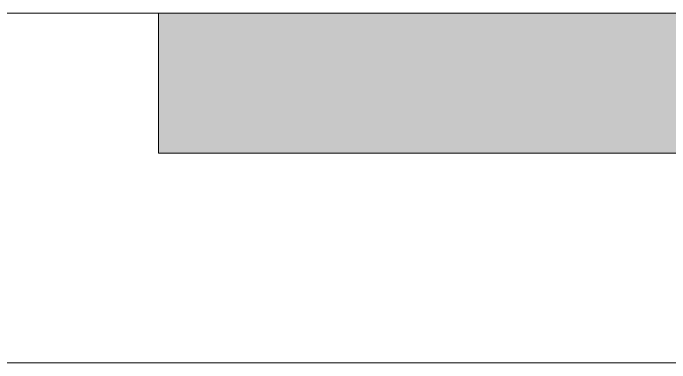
# Model space of a CAD drawing. Header units: millimetres. Extents: x -7229 to 196340, y -8553 to 29000.
# Drawn here: x 85101.7 to 85139.22, y 13380 to 13400 of the extents above; entities that cross this region are included whole.
import ezdxf

# ---------------------------------------------------------------- set-up
doc = ezdxf.new("R2010")
doc.units = ezdxf.units.MM
for name, color, linetype, lineweight, true_color in [('A-DOOR-1', 7, 'Continuous', 5, 0xb7b7b7), ('A-DOOR-FRAM-2', 7, 'Continuous', 5, 0xe2e2e2), ('A-DOOR-FRAM-3', 7, 'Continuous', 5, 0xaaaaaa), ('A-FLOR-2', 7, 'Continuous', 5, 0xaaaaaa)]:
    doc.layers.add(name, color=color, linetype=linetype, lineweight=lineweight, true_color=true_color)
doc.layers.add('I-WALL', color=7, linetype='Continuous', lineweight=5)

# ---------------------------------------------------------------- blocks, each defined once
blk = doc.blocks.new('110_Дверь_СКБ_1Ст_Внутренняя1 - Д-8 950x2100h_охрана-V65-1_2_3_птичка зашивка')
at = {"layer": 'A-DOOR-FRAM-2'}
blk.add_hatch(color=256, dxfattribs=at).paths.add_polyline_path([(517.5, 108), (447.5, 108), (447.5, 100), (517.5, 100)])
at = {"layer": 'A-DOOR-FRAM-3'}
for p, q in [((517.5, 108), (447.5, 108)), ((517.5, 100), (517.5, 108)), ((447.5, 100), (517.5, 100))]:
    blk.add_line(p, q, dxfattribs=at)

msp = doc.modelspace()

# ---------------------------------------------------------------- hatches: boundary and pattern name
at = {"layer": 'I-WALL'}
h = msp.add_hatch(dxfattribs=at)
h.set_pattern_fill('FP_31', color=256, style=0, pattern_type=2)
h.set_pattern_definition([(135, (0, 0), (-353.5534, -353.5534), [])])
h.paths.add_polyline_path([(85140, 13400), (85140, 13600), (84700, 13600), (84700, 13400), (85110, 13400)])

# ---------------------------------------------------------------- linework, layer by layer
at = {"layer": 'A-FLOR-2'}
msp.add_line((85151.043, 13380), (82714, 13380), dxfattribs=at)
at = {"layer": 'I-WALL'}
msp.add_line((77279.81, 13400), (85110, 13400), dxfattribs=at)

# ---------------------------------------------------------------- block references
at = {"layer": 'A-DOOR-1', "rotation": 180}
msp.add_blockref('110_Дверь_СКБ_1Ст_Внутренняя1 - Д-8 950x2100h_охрана-V65-1_2_3_птичка зашивка', (85627.5, 13500), dxfattribs=at)

doc.saveas('drawing.dxf')
